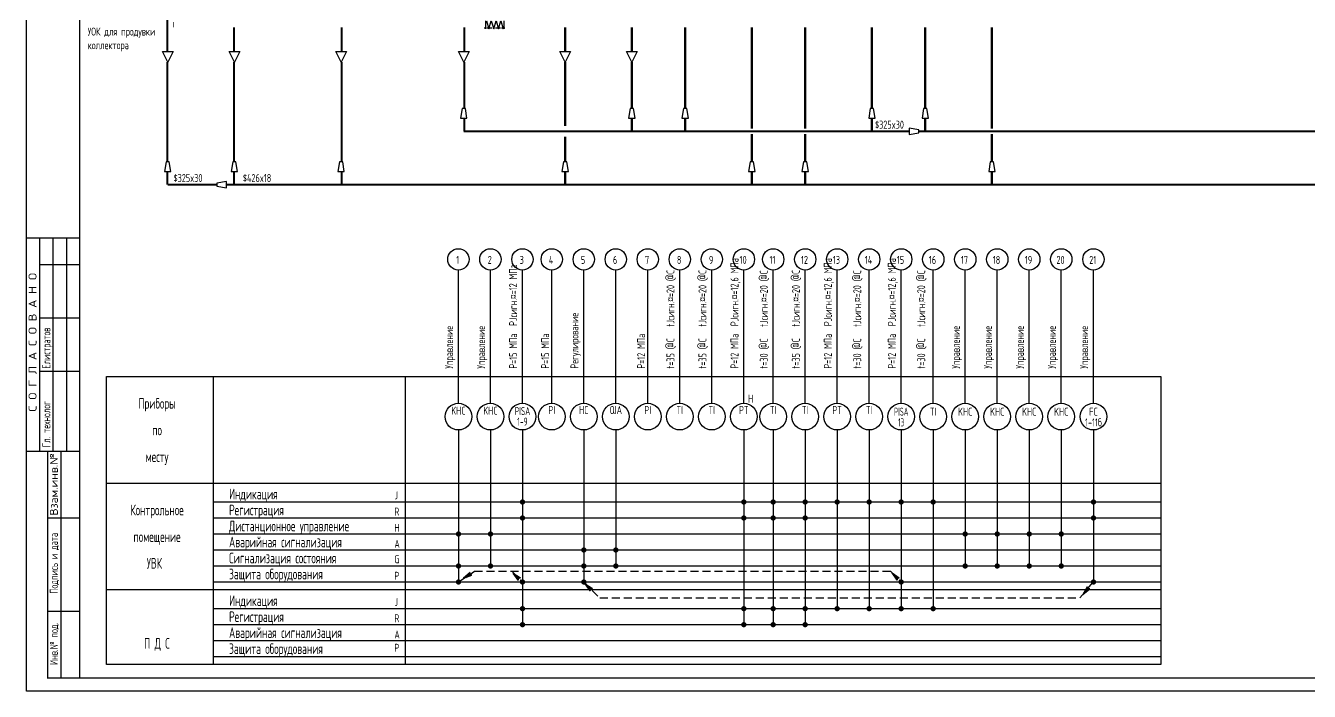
# Model space of a CAD drawing. Extents: x 0 to 1261, y 0 to 593.
# Drawn here: x -0.2 to 481, y 0 to 249.6 of the extents above; entities that cross this region are included whole.
import ezdxf
from ezdxf.enums import TextEntityAlignment as Align

# ---------------------------------------------------------------- set-up
doc = ezdxf.new("R2010")
doc.units = 0
doc.header["$LTSCALE"] = 12
doc.header["$MEASUREMENT"] = 0
doc.linetypes.add('HIDDEN', pattern=[0.375, 0.25, -0.125])
doc.linetypes.add('HIDDEN2', pattern=[0.1875, 0.125, -0.0625])
doc.layers.get('0').update_dxf_attribs({"linetype": 'CONTINUOUS'})
doc.layers.add('KIP', color=5, linetype='CONTINUOUS')
doc.layers.add('вспом_линии', color=7, linetype='CONTINUOUS', lineweight=30)
doc.styles.add('ESKD', font='eskd_u.shx', dxfattribs={"width": 0.8, "height": 3})

# ---------------------------------------------------------------- blocks, each defined once
blk = doc.blocks.new('v6')
for points in [[(0, -2.5), (0, 2.5)], [(0, 1.5), (0.5, 2.5), (2, -2.5), (3.5, 2.5), (5, -2.5), (6.5, 2.5), (8, -2.5), (9.5, 2.5), (11, -2.5), (11.5, -1)], [(11.5, -2.5), (11.5, 2.5)]]:
    blk.add_lwpolyline(points)
at = {"linetype": 'HIDDEN', "ltscale": 0.4}
blk.add_lwpolyline([(-1, -2), (12, -2)], dxfattribs=at)
blk = doc.blocks.new('v26')
blk.add_lwpolyline([(6, 0), (6, 1), (0, 2), (0, -2), (6, -1), (6, 0)])
blk = doc.blocks.new('v10')
blk.add_lwpolyline([(0, -2.5), (0, 2.5), (5, 0)], close=True)
blk = doc.blocks.new('*X24')
at = {"color": 0, "linetype": 'Continuous'}
for p, q in [((375.06, 26.99), (375.09, 27.02)), ((375.21, 26.96), (375.31, 27.06)), ((375.36, 26.93), (375.52, 27.1)), ((375.51, 26.91), (375.74, 27.14)), ((375.66, 26.88), (375.96, 27.18)), ((375.81, 26.85), (376.17, 27.22)), ((375.96, 26.82), (376.39, 27.26)), ((376.11, 26.8), (376.61, 27.3)), ((376.26, 26.77), (376.82, 27.34)), ((376.4, 26.74), (377.04, 27.38)), ((376.55, 26.71), (377.26, 27.42)), ((376.7, 26.69), (377.47, 27.46)), ((376.85, 26.66), (377.69, 27.5)), ((377, 26.63), (377.91, 27.54)), ((377.15, 26.6), (378.13, 27.58)), ((377.3, 26.58), (377.97, 27.25)), ((377.45, 26.55), (377.93, 27.03)), ((377.6, 26.52), (377.94, 26.86)), ((377.75, 26.49), (377.98, 26.73)), ((377.9, 26.47), (378.04, 26.61)), ((378.05, 26.44), (378.12, 26.51)), ((378.2, 26.41), (378.21, 26.43))]:
    blk.add_line(p, q, dxfattribs=at)
blk = doc.blocks.new('STR')
at = {"color": 7, "linetype": 'Continuous'}
for p, q in [((0, 0), (3.25, 0.6)), ((3.25, -0.6), (0, 0))]:
    blk.add_line(p, q, dxfattribs=at)
blk.add_arc((3.65, 0), 0.72, 123.5573, 236.4427, dxfattribs=at)
at = {"linetype": 'Continuous'}
blk.add_blockref('*X24', (-375, -27), dxfattribs=at)

msp = doc.modelspace()

# ---------------------------------------------------------------- linework, layer by layer
at = {"color": 7, "linetype": 'Continuous'}
for p, q in [((0, 0), (0, 593)), ((1261.01, 0), (0, 0))]:
    msp.add_line(p, q, dxfattribs=at)
for p, q in [((10, 90), (10, 170)), ((15, 170), (15, 90))]:
    msp.add_line(p, q)
at = {"color": 7, "linetype": 'Continuous', "const_width": 0.5}
msp.add_lwpolyline([(20, 5), (20, 588), (1256.01, 588), (1256.01, 5)], close=True, dxfattribs=at)
for points, const_width in [([(52.83, 256), (52.83, 240)], 0.8), ([(77.83, 249), (77.83, 240)], 0.8), ([(202, 249), (202, 240)], 0.8), ([(227, 249), (227, 240)], 0.8), ([(247, 249), (247, 218.6)], 0.8), ([(272, 249), (272, 211)], 0.8), ([(292, 249), (292, 211)], 0.8), ([(317, 249), (317, 218.6)], 0.8), ([(337, 249), (337, 218.6)], 0.8), ([(362, 249), (362, 211)], 0.8), ([(52.83, 236), (52.83, 198.6)], 0.8), ([(77.83, 236), (77.83, 198.6)], 0.8), ([(202, 236), (202, 212)], 0.8), ([(227, 236), (227, 218.6)], 0.8), ([(227, 215), (227, 210)], 0.8), ([(247, 215), (247, 210)], 0.8), ([(317, 215), (317, 210)], 0.8), ([(337, 215), (337, 210)], 0.8), ([(202, 208), (202, 198.6)], 0.8), ([(272, 209), (272, 198.6)], 0.8), ([(292, 209), (292, 198.6)], 0.8), ([(362, 209), (362, 198.6)], 0.8), ([(52.83, 195), (52.83, 190)], 0.8), ([(77.83, 195), (77.83, 190)], 0.8), ([(202, 195), (202, 190)], 0.8), ([(272, 195), (272, 190)], 0.8), ([(292, 195), (292, 190)], 0.8), ([(362, 195), (362, 190)], 0.8), ([(5, 90), (0, 90), (0, 170), (5, 170)], 0.5), ([(8, 90), (5, 90), (5, 170), (20, 170)], 0.5), ([(20, 160), (5, 160)], 0.5), ([(5, 140), (20, 140)], 0.5), ([(20, 120), (5, 120)], 0.5), ([(20, 5), (8, 5), (8, 90), (20, 90)], 0.5), ([(13, 5), (13, 90)], 0.5), ([(20, 65), (8, 65)], 0.5), ([(8, 30), (20, 30)], 0.5)]:
    msp.add_lwpolyline(points, dxfattribs=dict(const_width=const_width))
at = {"linetype": 'Continuous', "const_width": 0.8}
for points in [[(118.21, 240), (118.21, 249)], [(164.21, 240), (164.21, 249)], [(118.21, 198.6), (118.21, 236)], [(164.21, 218.6), (164.21, 236)], [(164.21, 210), (164.21, 215)], [(118.21, 190), (118.21, 195)]]:
    msp.add_lwpolyline(points, dxfattribs=at)
at = {"layer": 'KIP', "linetype": 'Continuous'}
for p, q in [((162, 108), (162, 158)), ((174, 108), (174, 158)), ((186, 108), (186, 158)), ((197, 108), (197, 158)), ((209, 108), (209, 158)), ((221, 108), (221, 158)), ((233, 108), (233, 158)), ((245, 108), (245, 158)), ((257, 108), (257, 158)), ((269, 108), (269, 158)), ((280, 108), (280, 158)), ((292, 108), (292, 158)), ((304, 108), (304, 158)), ((316, 108), (316, 158)), ((328, 108), (328, 158)), ((340, 108), (340, 158)), ((352, 108), (352, 158)), ((364, 108), (364, 158)), ((376, 108), (376, 158)), ((388, 108), (388, 158)), ((400.08, 108), (400.08, 158)), ((30, 118), (425.34, 118)), ((30, 10), (30, 118)), ((70, 118), (70, 10)), ((142, 118), (142, 10)), ((425.34, 118), (425.34, 10)), ((162, 98), (162, 41)), ((174, 98), (174, 47)), ((186, 98), (186, 25)), ((221, 98), (221, 47)), ((269, 98), (269, 25)), ((280, 98), (280, 25)), ((292, 98), (292, 25)), ((304, 98), (304, 31)), ((316, 98), (316, 31)), ((328, 98), (328, 31)), ((340, 98), (340, 31)), ((352, 98), (352, 47)), ((364, 98), (364, 47)), ((376, 98), (376, 47)), ((388, 98), (388, 47)), ((400.08, 98), (400.08, 41)), ((30, 78), (425.34, 78)), ((70, 71), (425.34, 71)), ((70, 65), (425.34, 65)), ((70, 59), (425.34, 59)), ((70, 53), (425.34, 53)), ((70, 47), (425.34, 47)), ((70, 41), (425.34, 41)), ((425.34, 38), (30, 38)), ((70, 31), (425.34, 31)), ((70, 25), (425.34, 25)), ((70, 19), (425.34, 19)), ((425.34, 10), (30, 10)), ((70, 13), (425.34, 13))]:
    msp.add_line(p, q, dxfattribs=at)
at = {"layer": 'KIP'}
msp.add_line((209, 98), (209, 41), dxfattribs=at)
at = {"layer": 'KIP', "linetype": 'HIDDEN'}
for p, q in [((162, 41), (168, 45)), ((168, 45), (324, 45)), ((182, 45), (186, 41)), ((324, 45), (328, 41)), ((209, 41), (215, 35)), ((395, 35), (400, 41)), ((215, 35), (395, 35))]:
    msp.add_line(p, q, dxfattribs=at)
at = {"layer": 'KIP', "const_width": 1}
for points in [[(185.5, 71, 1), (186.5, 71, 1)], [(268.5, 71, 1), (269.5, 71, 1)], [(279.5, 71, 1), (280.5, 71, 1)], [(291.5, 71, 1), (292.5, 71, 1)], [(303.5, 71, 1), (304.5, 71, 1)], [(315.5, 71, 1), (316.5, 71, 1)], [(327.5, 71, 1), (328.5, 71, 1)], [(339.5, 71, 1), (340.5, 71, 1)], [(185.5, 65, 1), (186.5, 65, 1)], [(268.5, 65, 1), (269.5, 65, 1)], [(279.5, 65, 1), (280.5, 65, 1)], [(291.5, 65, 1), (292.5, 65, 1)], [(208.5, 53, 1), (209.5, 53, 1)], [(220.5, 53, 1), (221.5, 53, 1)], [(208.5, 47, 1), (209.5, 47, 1)], [(220.5, 47, 1), (221.5, 47, 1)], [(185.5, 41, 1), (186.5, 41, 1)], [(208.5, 41, 1), (209.5, 41, 1)], [(327.5, 41, 1), (328.5, 41, 1)], [(185.5, 31, 1), (186.5, 31, 1)], [(268.5, 31, 1), (269.5, 31, 1)], [(279.5, 31, 1), (280.5, 31, 1)], [(291.5, 31, 1), (292.5, 31, 1)], [(303.5, 31, 1), (304.5, 31, 1)], [(315.5, 31, 1), (316.5, 31, 1)], [(327.5, 31, 1), (328.5, 31, 1)], [(339.5, 31, 1), (340.5, 31, 1)], [(185.5, 25, 1), (186.5, 25, 1)], [(268.5, 25, 1), (269.5, 25, 1)], [(279.5, 25, 1), (280.5, 25, 1)], [(291.5, 25, 1), (292.5, 25, 1)]]:
    msp.add_lwpolyline(points, format="xyb", close=True, dxfattribs=at)
at = {"layer": 'KIP', "linetype": 'Continuous', "const_width": 1}
for points in [[(399.58, 71, 1), (400.58, 71, 1)], [(399.58, 65, 1), (400.58, 65, 1)], [(161.5, 59, 1), (162.5, 59, 1)], [(173.5, 59, 1), (174.5, 59, 1)], [(351.5, 59, 1), (352.5, 59, 1)], [(363.5, 59, 1), (364.5, 59, 1)], [(375.5, 59, 1), (376.5, 59, 1)], [(387.5, 59, 1), (388.5, 59, 1)], [(161.5, 47, 1), (162.5, 47, 1)], [(173.5, 47, 1), (174.5, 47, 1)], [(351.5, 47, 1), (352.5, 47, 1)], [(363.5, 47, 1), (364.5, 47, 1)], [(375.5, 47, 1), (376.5, 47, 1)], [(387.5, 47, 1), (388.5, 47, 1)], [(161.5, 41, 1), (162.5, 41, 1)], [(399.58, 41, 1), (400.58, 41, 1)]]:
    msp.add_lwpolyline(points, format="xyb", close=True, dxfattribs=at)
at = {"layer": 'KIP', "linetype": 'Continuous'}
for centre, radius in [((162, 162), 4), ((174, 162), 4), ((186, 162), 4), ((197, 162), 4), ((209, 162), 4), ((221, 162), 4), ((233, 162), 4), ((245, 162), 4), ((257, 162), 4), ((269, 162), 4), ((280, 162), 4), ((292, 162), 4), ((304, 162), 4), ((316, 162), 4), ((328, 162), 4), ((340, 162), 4), ((352, 162), 4), ((364, 162), 4), ((376, 162), 4), ((388, 162), 4), ((400.08, 162), 4), ((161.99, 103), 5), ((173.99, 103), 5), ((185.99, 103), 5), ((196.99, 103), 5), ((208.99, 103), 5), ((220.99, 103), 5), ((232.99, 103), 5), ((244.99, 103), 5), ((256.99, 103), 5), ((268.99, 103), 5), ((279.99, 103), 5), ((291.99, 103), 5), ((303.99, 103), 5), ((315.99, 103), 5), ((327.99, 103), 5), ((339.99, 103), 5), ((351.99, 103), 5), ((363.99, 103), 5), ((375.99, 103), 5), ((387.99, 103), 5), ((400.07, 103), 5)]:
    msp.add_circle(centre, radius, dxfattribs=at)
at = {"layer": 'вспом_линии'}
for points, const_width in [([(55.21, 249), (55.21, 251)], 0.3), ([(164, 210), (331, 210)], 0.8), ([(334.6, 210), (739, 210)], 0.8), ([(53, 190), (71.41, 190)], 0.8), ([(75.03, 190), (912, 190)], 0.8)]:
    msp.add_lwpolyline(points, dxfattribs=dict(at, const_width=const_width))

# ---------------------------------------------------------------- block references
at = {"layer": 'KIP', "linetype": 'HIDDEN2', "xscale": -1}
for p, rotation in [((163.93, 42.39), 211.4266200759774), ((396.14, 36.36), 230.3568069841866)]:
    msp.add_blockref('STR', p, dxfattribs=dict(at, rotation=rotation))
at = {"layer": 'KIP', "linetype": 'HIDDEN2'}
for p, rotation in [((182.51, 44.37), 316.1814839294938), ((324.58, 44.44), 314.4077362600912), ((209.51, 40.37), 316.1814839294938)]:
    msp.add_blockref('STR', p, dxfattribs=dict(at, rotation=rotation))
at = {"layer": 'вспом_линии', "xscale": 0.6, "yscale": 0.6, "zscale": 0.6}
for name, p in [('v6', (172.21, 250)), ('v26', (331, 210))]:
    msp.add_blockref(name, p, dxfattribs=at)
at = {"layer": 'вспом_линии'}
for name, p, xscale, yscale, zscale, rotation in [('v10', (53, 240), 0.8, 0.8, 0.8, 270), ('v10', (78, 240), 0.8, 0.8, 0.8, 270), ('v10', (118, 240), 0.8, 0.8, 0.8, 270), ('v10', (164, 240), 0.8, 0.8, 0.8, 270), ('v10', (202, 240), 0.8, 0.8, 0.8, 270), ('v10', (227, 240), 0.8, 0.8, 0.8, 270), ('v26', (164, 215), 0.6, 0.6, 0.6, 90), ('v26', (227, 215), 0.6, 0.6, 0.6, 90), ('v26', (247, 215), 0.6, 0.6, 0.6, 90), ('v26', (317, 215), 0.6, 0.6, 0.6, 90), ('v26', (337, 215), 0.6, 0.6, 0.6, 90), ('v26', (53, 195), 0.6, 0.6, 0.6, 90), ('v26', (78, 195), 0.6, 0.6, 0.6, 90), ('v26', (118, 195), 0.6, 0.6, 0.6, 90), ('v26', (202, 195), 0.6, 0.6, 0.6, 90), ('v26', (272, 195), 0.6, 0.6, 0.6, 90), ('v26', (292, 195), 0.6, 0.6, 0.6, 90), ('v26', (362, 195), 0.6, 0.6, 0.6, 90), ('v26', (75, 190), 0.6, 0.6, 0.6, 180)]:
    msp.add_blockref(name, p, dxfattribs=dict(at, xscale=xscale, yscale=yscale, zscale=zscale, rotation=rotation))

# ---------------------------------------------------------------- texts
at = {"style": 'ESKD'}
for s, width, p, p2 in [('С О Г Л А С О В А Н О', 1.287562, (3.83, 104.9), (3.83, 156.9)), ('Взам.инв.№', 1.110668, (11.82, 65.9), (11.82, 89.3))]:
    msp.add_text(s, height=3, rotation=90, dxfattribs=dict(at, width=width)).set_placement(p, p2, align=Align.FIT)
at = {"color": 7, "linetype": 'Continuous', "style": 'ESKD'}
for s, width, p in [('Елистратов', 0.75, (9, 121)), ('Гл. технолог', 0.8, (9, 91.5))]:
    msp.add_text(s, height=3, rotation=90, dxfattribs=dict(at, width=width)).set_placement(p)
at = {"style": 'ESKD', "width": 0.8}
for s, p in [('Подпись и дата', (11.82, 48.01)), ('Инв.№ под.', (11.82, 17.8))]:
    msp.add_text(s, height=3, rotation=90, dxfattribs=at).set_placement(p, align=Align.CENTER)
at = {"layer": 'KIP', "linetype": 'Continuous', "style": 'ESKD'}
for s, height, width, p in [('1', 3, 0.8, (161.73, 160.29)), ('2', 3, 0.8, (173.73, 160.29)), ('3', 3, 0.8, (185.73, 160.29)), ('4', 3, 0.8, (196.73, 160.29)), ('5', 3, 0.8, (208.73, 160.29)), ('6', 3, 0.8, (220.73, 160.29)), ('7', 3, 0.8, (232.73, 160.29)), ('8', 3, 0.8, (244.73, 160.29)), ('9', 3, 0.8, (256.73, 160.29)), ('10', 3, 0.8, (268.73, 160.29)), ('11', 3, 0.8, (279.73, 160.29)), ('12', 3, 0.8, (291.73, 160.29)), ('13', 3, 0.8, (303.73, 160.29)), ('14', 3, 0.8, (315.73, 160.29)), ('15', 3, 0.8, (327.73, 160.29)), ('16', 3, 0.8, (339.73, 160.29)), ('17', 3, 0.8, (351.73, 160.29)), ('18', 3, 0.8, (363.73, 160.29)), ('19', 3, 0.8, (375.73, 160.29)), ('20', 3, 0.8, (387.73, 160.29)), ('21', 3, 0.8, (399.81, 160.29)), ('Приборы', 4, 0.8, (49, 106)), ('KHC', 3, 0.8, (161.99, 103.75)), ('KHC', 3, 0.8, (173.99, 103.75)), ('PISA', 3, 0.7, (185.99, 103.62)), ('PI', 3, 0.8, (196.99, 104)), ('HC', 3, 0.8, (208.99, 104)), ('QIA', 3, 0.8, (220.99, 104)), ('PI', 3, 0.8, (232.99, 104)), ('TI', 3, 0.8, (244.99, 104)), ('TI', 3, 0.8, (256.99, 104)), ('PT', 3, 0.8, (268.99, 104)), ('TI', 3, 0.8, (279.99, 104)), ('TI', 3, 0.8, (291.99, 104)), ('PT', 3, 0.8, (303.99, 104)), ('TI', 3, 0.8, (315.99, 104)), ('PISA', 3, 0.65, (327.99, 103.37)), ('TI', 3, 0.8, (339.99, 103.36)), ('KHC', 3, 0.8, (351.99, 103.36)), ('KHC', 3, 0.8, (363.99, 103.36)), ('KHC', 3, 0.8, (375.99, 103.36)), ('KHC', 3, 0.8, (387.99, 103.36)), ('FC', 3, 0.8, (400.07, 103.36)), ('1-9', 3, 0.7, (185.99, 99.63)), ('13', 3, 0.65, (327.99, 99.37)), ('1-11б', 3, 0.8, (400.07, 99.36)), ('по', 4, 0.8, (49, 96)), ('месту', 4, 0.8, (49, 86)), ('Контрольное', 4, 0.8, (49, 66)), ('помещение', 4, 0.8, (49, 56)), ('УВК', 4, 0.8, (48, 46)), ('П Д С', 4, 0.8, (49, 16))]:
    msp.add_text(s, height=height, dxfattribs=dict(at, width=width)).set_placement(p, align=Align.CENTER)
at = {"layer": 'KIP', "linetype": 'HIDDEN', "style": 'ESKD', "width": 0.8}
for s, p in [('Р=15 МПа  РЈсигн.¤=12 МПа', (184, 121)), ('Р=12 МПа  РЈсигн.¤=12,6 МПа', (267, 121)), ('Р=12 МПа  РЈсигн.¤=12,6 МПа', (302, 121)), ('Р=12 МПа  РЈсигн.¤=12,6 МПа', (326, 121)), ('t=35 @C   tЈсигн.¤=20 @C', (243, 121)), ('t=35 @C   tЈсигн.¤=20 @C', (255, 121)), ('t=30 @C   tЈсигн.¤=20 @C', (278, 121)), ('t=35 @C   tЈсигн.¤=20 @C', (290, 121)), ('t=30 @C   tЈсигн.¤=20 @C', (313, 121)), ('t=30 @C   tЈсигн.¤=20 @C', (337, 121)), ('Управление', (160, 121)), ('Управление', (172, 121)), ('Регулирование', (207, 121)), ('Управление', (350, 121)), ('Управление', (362, 121)), ('Управление', (374, 121)), ('Управление', (386, 121)), ('Управление', (398.08, 121)), ('Р=15 МПа', (196, 121)), ('Р=12 МПа', (232, 121))]:
    msp.add_text(s, height=3, rotation=90, dxfattribs=at).set_placement(p)
msp.add_text('H', height=3, dxfattribs=at).set_placement((270.58, 108.22))
at = {"layer": 'KIP', "linetype": 'Continuous', "style": 'ESKD', "width": 0.8}
for s, p in [('Индикация', (76, 72)), ('Регистрация', (76, 66)), ('Дистанционное управление', (76, 60)), ('Аварийная сигнализация', (76, 54)), ('Сигнализация состояния', (76, 48)), ('Защита оборудования', (76, 42)), ('Индикация', (76, 32)), ('Регистрация', (76, 26)), ('Аварийная сигнализация', (76, 20)), ('Защита оборудования', (76, 14))]:
    msp.add_text(s, height=4, dxfattribs=at).set_placement(p)
at = {"layer": 'KIP', "style": 'ESKD', "width": 0.8}
for s, p in [('J', (138, 72)), ('R', (138, 65.9)), ('H', (138, 59.8)), ('A', (138, 53.8)), ('G', (138, 48.05)), ('P', (138, 41.82)), ('J', (138, 32)), ('R', (138, 25.9)), ('A', (138, 19.8)), ('P', (138, 14.82))]:
    msp.add_text(s, height=3, dxfattribs=at).set_placement(p)
at = {"layer": 'вспом_линии', "style": 'ESKD', "width": 0.8}
for s, p in [('УОК для продувки', (23, 245.9)), ('коллектора', (23, 240.8)), ('$325x30', (318.21, 211)), ('$325x30', (55.21, 191)), ('$426x18', (81.21, 191))]:
    msp.add_text(s, height=3, dxfattribs=at).set_placement(p)

doc.saveas('drawing.dxf')
